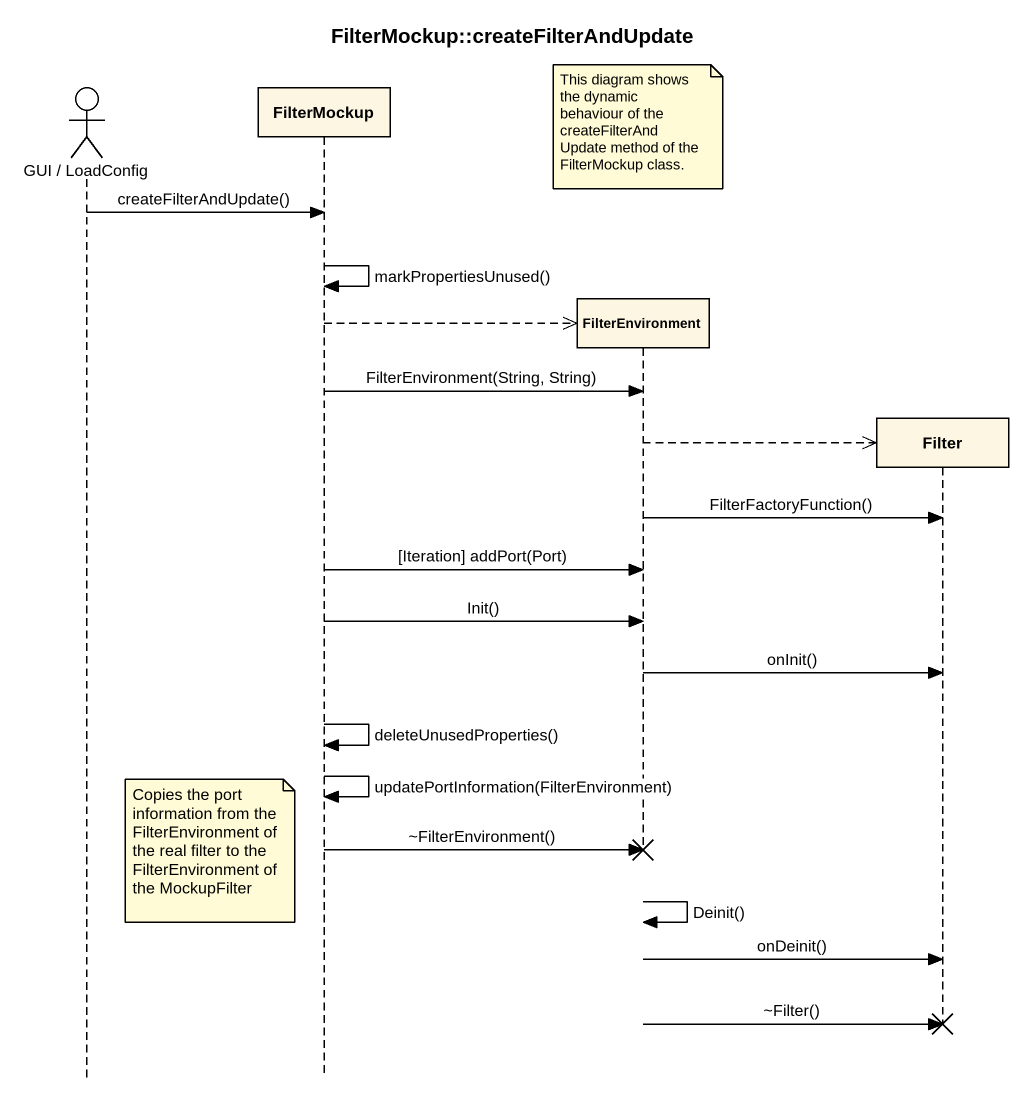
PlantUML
@startuml
title FilterMockup::createFilterAndUpdate
hide footbox
actor "GUI / LoadConfig" as GUI_LoadConfig
participant FilterMockup
participant FilterEnvironment
participant Filter

note over FilterEnvironment : This diagram shows the dynamic behaviour of the createFilterAndUpdate method of the FilterMockup class.
GUI_LoadConfig -> FilterMockup : createFilterAndUpdate()
FilterMockup -> FilterMockup : markPropertiesUnused()
FilterMockup -->> FilterEnvironment **
FilterMockup -> FilterEnvironment : FilterEnvironment(String, String)
FilterEnvironment -->> Filter **
FilterEnvironment -> Filter : FilterFactoryFunction()
FilterMockup -> FilterEnvironment : [Iteration] addPort(Port)
FilterMockup -> FilterEnvironment : Init()
FilterEnvironment -> Filter : onInit()
FilterMockup -> FilterMockup : deleteUnusedProperties()
FilterMockup -> FilterMockup : updatePortInformation(FilterEnvironment)
FilterMockup -> FilterEnvironment !! : ~FilterEnvironment()
note left of FilterMockup : Copies the port information from the FilterEnvironment of the real filter to the FilterEnvironment of the MockupFilter
FilterEnvironment -> FilterEnvironment : Deinit()
FilterEnvironment -> Filter : onDeinit()
FilterEnvironment -> Filter !! : ~Filter()
@enduml
